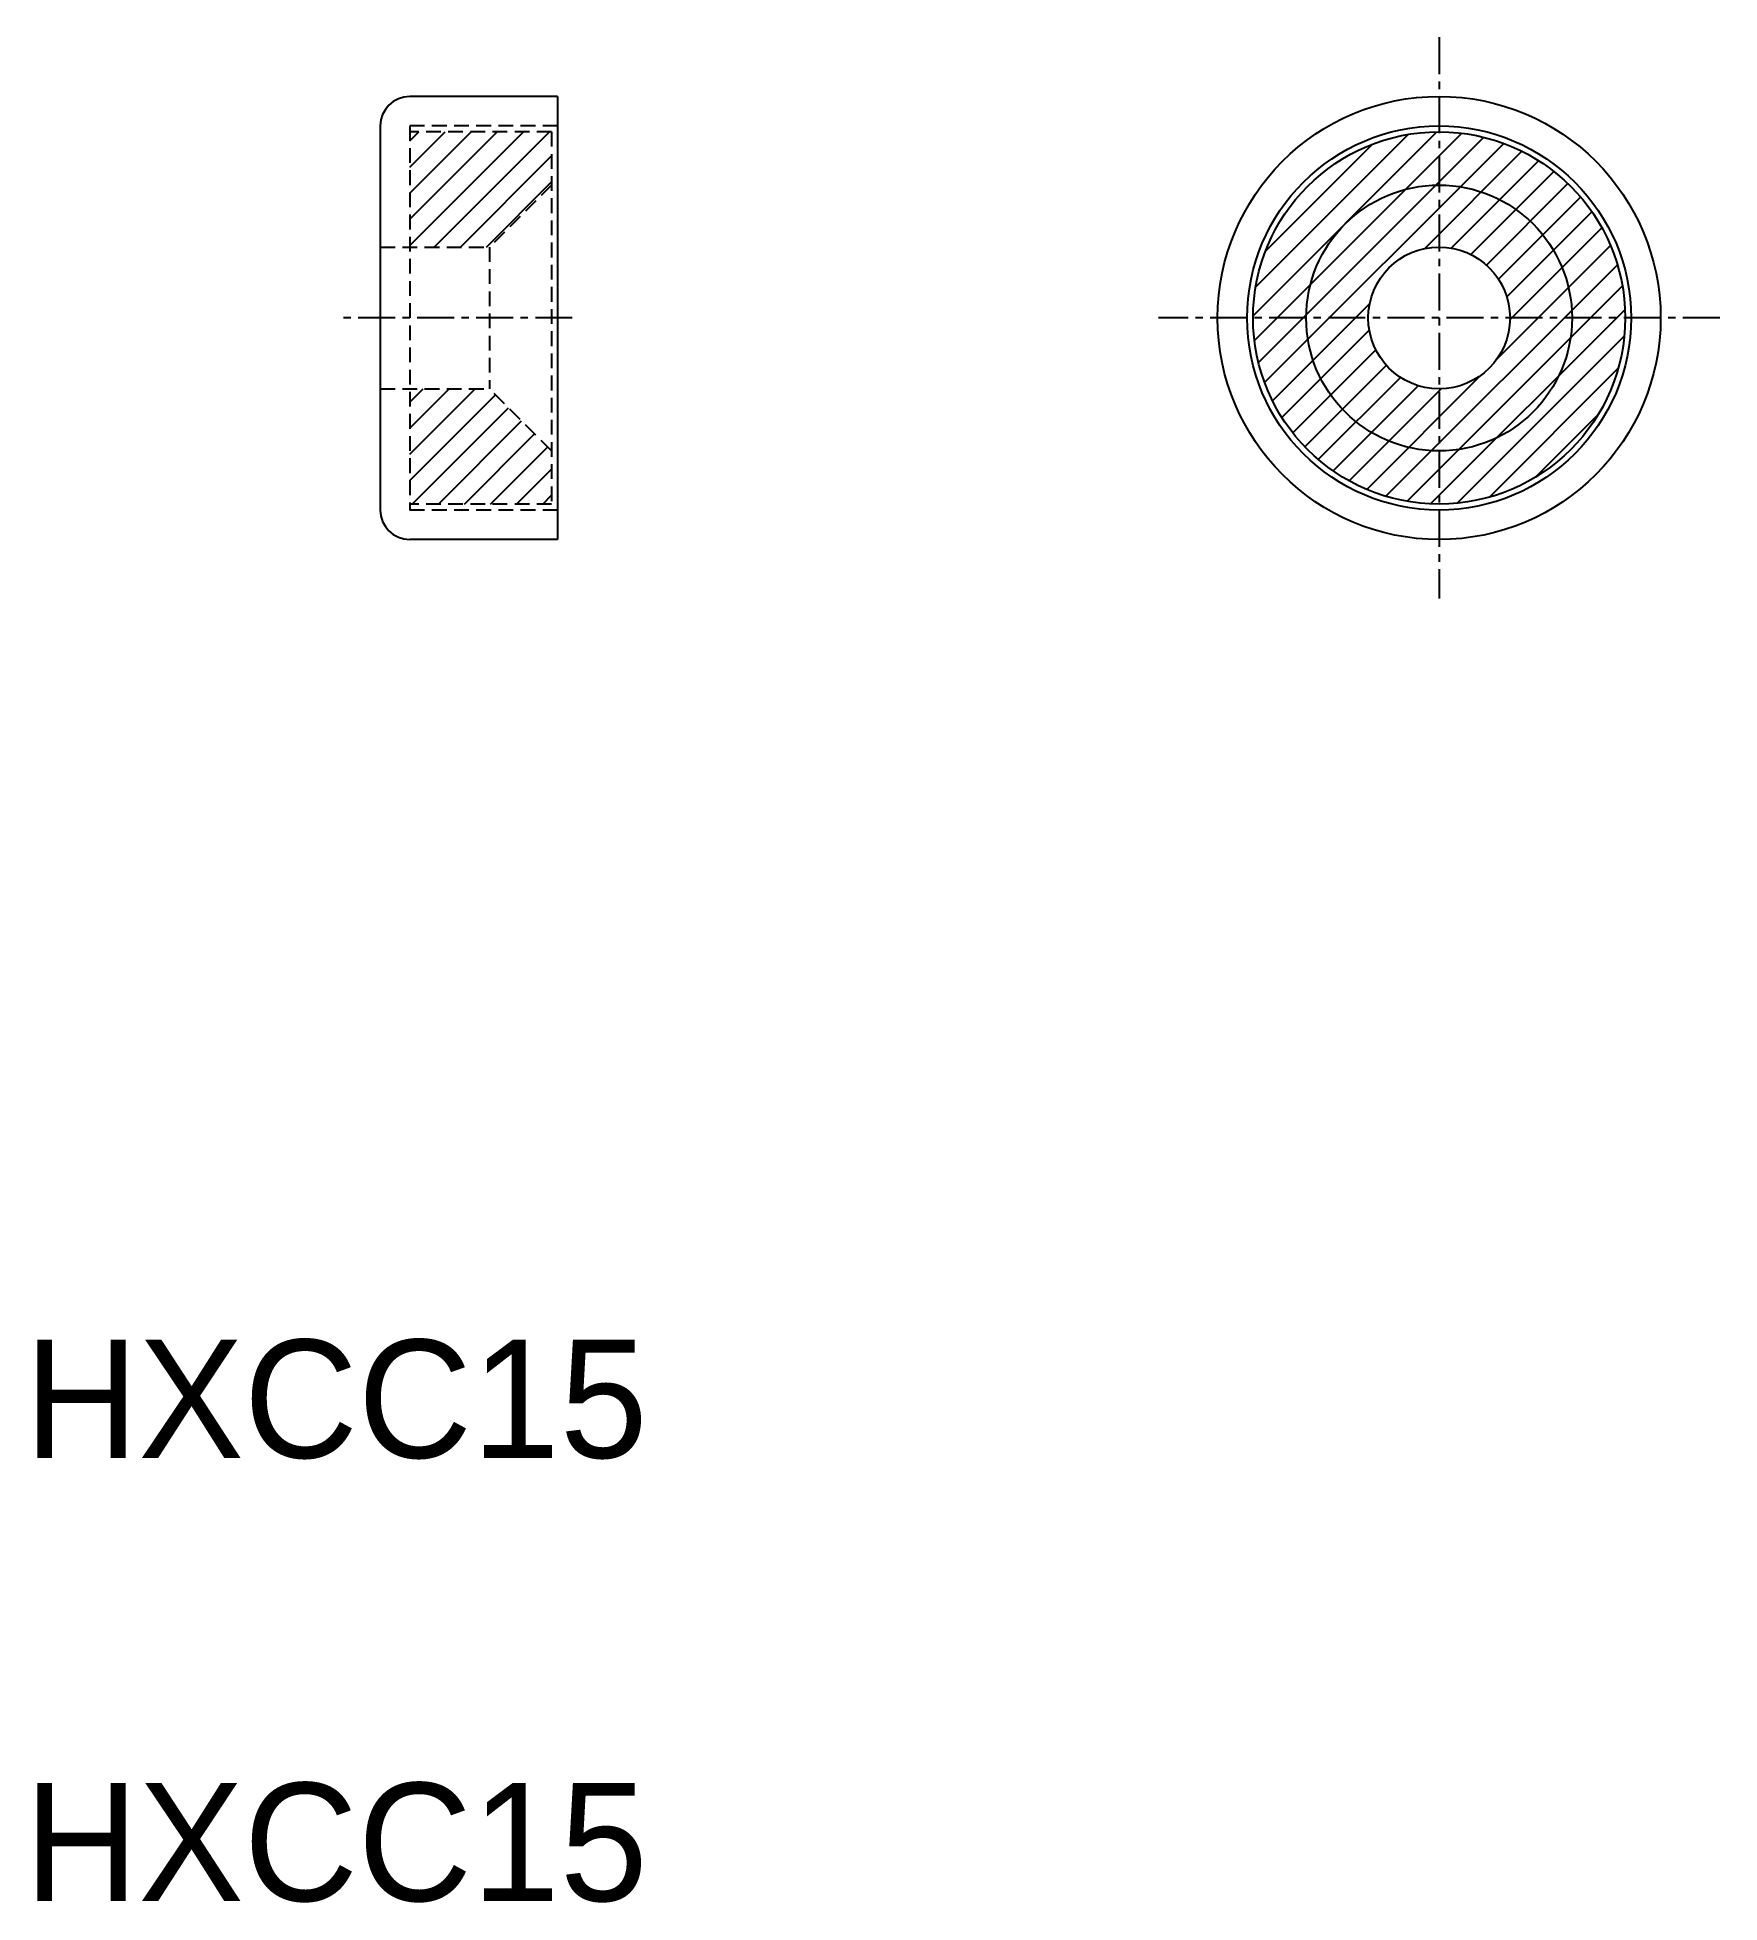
# Model space of a CAD drawing. Extents: x 222.6 to 279.6, y 115.5 to 178.6.
import ezdxf

# ---------------------------------------------------------------- set-up
doc = ezdxf.new("R2010")
doc.units = 0
doc.linetypes.add('CENTER', pattern=[2, 1.25, -0.25, 0.25, -0.25])
doc.linetypes.add('DASHED', pattern=[0.75, 0.5, -0.25])
doc.layers.get('0').update_dxf_attribs({"linetype": 'CONTINUOUS'})
doc.layers.add('CENTER', color=1, linetype='CENTER')

# ---------------------------------------------------------------- blocks, each defined once
blk = doc.blocks.new('*X15')
at = {"color": 0, "linetype": 'CONTINUOUS'}
for p, q in [((263.766, 169.19), (269.992, 175.417)), ((263.812, 168.353), (270.83, 175.371)), ((263.852, 170.161), (269.022, 175.33)), ((263.949, 167.606), (271.577, 175.233)), ((264.157, 166.93), (272.253, 175.025)), ((264.185, 171.377), (267.806, 174.998)), ((269.578, 171.467), (272.87, 174.759)), ((270.477, 171.482), (273.435, 174.44)), ((271.141, 171.263), (273.953, 174.075)), ((271.667, 170.905), (274.427, 173.664)), ((272.075, 170.429), (274.856, 173.209)), ((272.358, 169.827), (275.241, 172.71)), ((272.464, 169.05), (275.579, 172.165)), ((272.013, 167.714), (275.868, 171.57)), ((268.263, 163.081), (276.102, 170.92)), ((268.978, 162.912), (276.271, 170.205)), ((264.424, 166.313), (267.715, 169.604)), ((269.774, 162.824), (276.359, 169.409)), ((264.742, 165.747), (267.701, 168.706)), ((265.108, 165.229), (267.92, 168.041)), ((270.681, 162.848), (276.335, 168.501)), ((265.519, 164.756), (268.278, 167.516)), ((271.77, 163.052), (276.13, 167.413)), ((265.974, 164.327), (268.754, 167.107)), ((266.473, 163.942), (269.355, 166.825)), ((267.018, 163.604), (270.133, 166.718)), ((267.613, 163.314), (271.468, 167.17)), ((273.332, 163.73), (275.453, 165.851))]:
    blk.add_line(p, q, dxfattribs=at)
blk = doc.blocks.new('*X16')
at = {"color": 0, "linetype": 'CONTINUOUS'}
for p, q in [((235.214, 171.574), (239.057, 175.417)), ((235.214, 172.458), (238.173, 175.417)), ((235.214, 173.342), (237.289, 175.417)), ((235.214, 174.226), (236.405, 175.417)), ((235.214, 175.11), (235.521, 175.417)), ((236.041, 171.517), (239.941, 175.417)), ((236.925, 171.517), (240.014, 174.607)), ((237.809, 171.517), (240.014, 173.723)), ((235.214, 164.503), (237.428, 166.717)), ((235.214, 165.387), (236.544, 166.717)), ((235.214, 166.271), (235.66, 166.717)), ((235.214, 163.619), (238.113, 166.518)), ((235.296, 162.817), (238.555, 166.076)), ((236.18, 162.817), (238.997, 165.634)), ((237.064, 162.817), (239.439, 165.193)), ((237.947, 162.817), (239.881, 164.751)), ((238.831, 162.817), (240.014, 164)), ((239.715, 162.817), (240.014, 163.116))]:
    blk.add_line(p, q, dxfattribs=at)

msp = doc.modelspace()

# ---------------------------------------------------------------- linework, layer by layer
at = {"color": 7, "linetype": 'CONTINUOUS'}
for p, q in [((240.214, 176.617), (235.214, 176.617)), ((240.214, 176.617), (240.214, 161.617)), ((234.214, 175.617), (234.214, 162.617)), ((240.214, 161.617), (235.214, 161.617))]:
    msp.add_line(p, q, dxfattribs=at)
at = {"color": 3, "linetype": 'DASHED'}
for p, q in [((240.214, 175.617), (235.214, 175.617)), ((235.214, 175.617), (235.214, 162.617)), ((240.014, 175.417), (235.214, 175.417)), ((240.014, 175.417), (240.014, 162.817)), ((240.014, 173.617), (237.914, 171.517)), ((234.214, 171.517), (237.914, 171.517)), ((237.914, 171.517), (237.914, 166.717)), ((234.214, 166.717), (237.914, 166.717)), ((240.014, 164.617), (237.914, 166.717)), ((240.014, 162.817), (235.214, 162.817)), ((240.214, 162.617), (235.214, 162.617))]:
    msp.add_line(p, q, dxfattribs=at)
at = {"color": 7, "linetype": 'CONTINUOUS'}
for radius in [7.5, 6.5, 6.3, 4.5, 2.4]:
    msp.add_circle((270.065, 169.117), radius, dxfattribs=at)
for centre, start, end in [((235.214, 175.617), 90, 180), ((235.214, 162.617), 180, 270)]:
    msp.add_arc(centre, 1, start, end, dxfattribs=at)
at = {"layer": 'CENTER', "color": 1, "linetype": 'CENTER'}
for p, q in [((270.065, 178.617), (270.065, 159.617)), ((240.714, 169.117), (232.714, 169.117)), ((279.565, 169.117), (260.565, 169.117))]:
    msp.add_line(p, q, dxfattribs=at)

# ---------------------------------------------------------------- block references
at = {"color": 3, "linetype": 'CONTINUOUS'}
for name in ['*X16', '*X15']:
    msp.add_blockref(name, (0, 0), dxfattribs=at)

# ---------------------------------------------------------------- texts
at = {"color": 7, "linetype": 'CONTINUOUS'}
for p in [(222.161, 130.532), (222.161, 115.532)]:
    msp.add_text('HXCC15', height=4, dxfattribs=at).set_placement(p)

doc.saveas('drawing.dxf')
